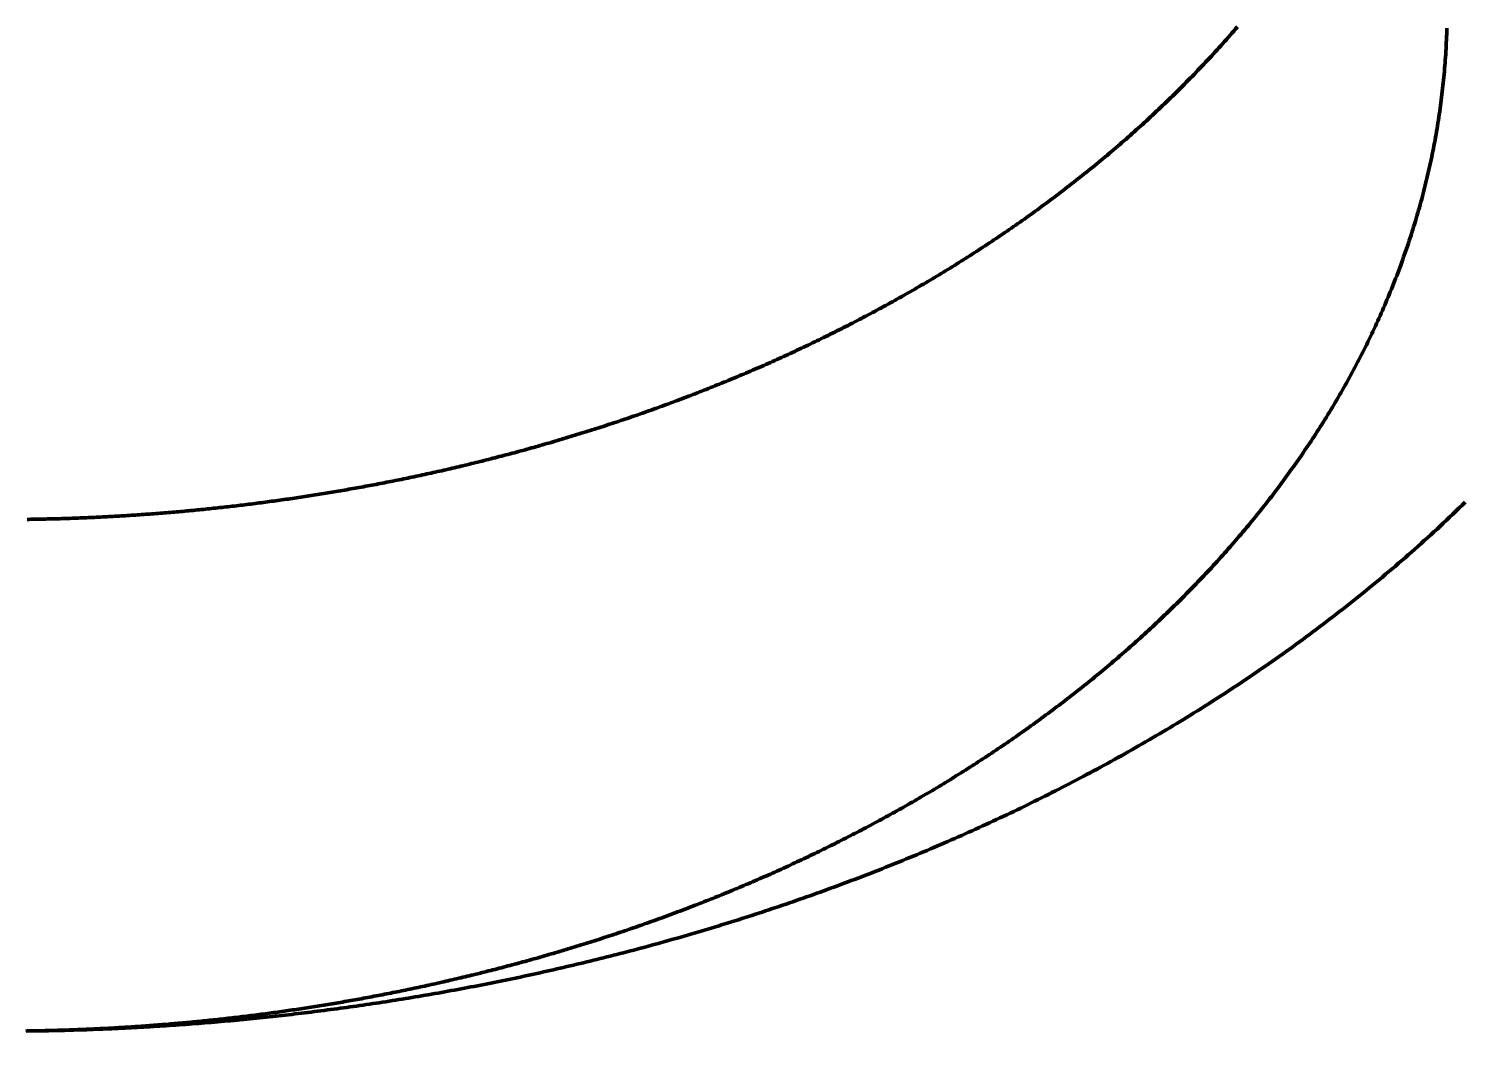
# Model space of a CAD drawing. Header units: millimetres. Extents: x 0 to 1682, y 0 to 1188.
# Drawn here: x 1157.51 to 1165.44, y 772.42 to 778.03 of the extents above; entities that cross this region are included whole.
import ezdxf

# ---------------------------------------------------------------- set-up
doc = ezdxf.new("R2010")
doc.units = ezdxf.units.MM
doc.layers.get('Defpoints').update_dxf_attribs({"lineweight": 50})
doc.layers.add('尺寸', color=7, linetype='Continuous', lineweight=25)
doc.layers.add('粗实线', color=7, linetype='Continuous', lineweight=50)
doc.styles.add('gbeitc', font='gbeitc.shx', dxfattribs={"bigfont": 'gbcbig.shx'})
doc.dimstyles.new('gbeitc', dxfattribs={"dimtxt": 5, "dimasz": 3.125, "dimexe": 1.25, "dimexo": 0.625, "dimtad": 1, "dimdec": 0, "dimdsep": 46, "dimtxsty": 'gbeitc', "dimcen": 2.5, "dimadec": 0, "dimazin": 0, "dimtfac": 1, "dimtdec": 3, "dimtmove": 0, "dimatfit": 3, "dimfxl": 1, "dimarcsym": 0})

# ---------------------------------------------------------------- blocks, each defined once
blk = doc.blocks.new('*D8')
at = {"layer": 'Defpoints', "color": 0, "lineweight": 25, "transparency": 16777216}
for p in [(967.3524, 871.5466), (1399.3524, 871.5466), (1399.3524, 642.2916)]:
    blk.add_point(p, dxfattribs=at)
at = {"layer": '尺寸', "color": 0, "lineweight": -2, "transparency": 16777216}
for p, q in [((967.3524, 870.9216), (967.3524, 641.0416)), ((1399.3524, 870.9216), (1399.3524, 641.0416)), ((970.4774, 642.2916), (1396.2274, 642.2916))]:
    blk.add_line(p, q, dxfattribs=at)
at = {"layer": '尺寸', "color": 0, "lineweight": 25, "transparency": 16777216}
for points in [[(970.4774, 642.8124), (970.4774, 641.7708), (967.3524, 642.2916)], [(1396.2274, 642.8124), (1396.2274, 641.7708), (1399.3524, 642.2916)]]:
    blk.add_solid(points, dxfattribs=at)
at = {"layer": '尺寸', "color": 0, "transparency": 16777216, "insert": (1183.3524, 646.4166), "char_height": 7, "attachment_point": 5, "style": 'gbeitc'}
blk.add_mtext('432', dxfattribs=at)

msp = doc.modelspace()

# ---------------------------------------------------------------- linework, layer by layer
at = {"layer": '粗实线'}
for points in [[(1157.5048, 775.3152), (1157.5161, 775.3153), (1157.5274, 775.3155), (1157.5386, 775.3157), (1157.5499, 775.3159), (1157.5612, 775.3161), (1157.5725, 775.3163), (1157.5838, 775.3165), (1157.5951, 775.3168), (1157.6064, 775.317), (1157.6177, 775.3173), (1157.629, 775.3175), (1157.6402, 775.3178), (1157.6515, 775.3181), (1157.6628, 775.3184), (1157.6741, 775.3187), (1157.6854, 775.3191), (1157.6967, 775.3194), (1157.708, 775.3197), (1157.7193, 775.3201), (1157.7306, 775.3205), (1157.7419, 775.3209), (1157.7532, 775.3213), (1157.7645, 775.3217), (1157.7758, 775.3221), (1157.7871, 775.3225), (1157.7984, 775.323), (1157.8097, 775.3234), (1157.821, 775.3239), (1157.8323, 775.3243), (1157.8436, 775.3248), (1157.8549, 775.3253), (1157.8662, 775.3258), (1157.8775, 775.3264), (1157.8888, 775.3269), (1157.9001, 775.3274), (1157.9114, 775.328), (1157.9227, 775.3285), (1157.9341, 775.3291), (1157.9454, 775.3297), (1157.9567, 775.3303), (1157.968, 775.3309), (1157.9793, 775.3315), (1157.9906, 775.3322), (1158.002, 775.3328), (1158.0133, 775.3335), (1158.0246, 775.3342), (1158.0359, 775.3348), (1158.0473, 775.3355), (1158.0586, 775.3362), (1158.0699, 775.337), (1158.0812, 775.3377), (1158.0926, 775.3384), (1158.1039, 775.3392), (1158.1152, 775.3399), (1158.1266, 775.3407), (1158.1379, 775.3415), (1158.1492, 775.3423), (1158.1606, 775.3431), (1158.1719, 775.3439), (1158.1833, 775.3447), (1158.1946, 775.3456), (1158.206, 775.3464), (1158.2173, 775.3473), (1158.2287, 775.3482), (1158.24, 775.3491), (1158.2514, 775.35), (1158.2627, 775.3509), (1158.2741, 775.3518), (1158.2854, 775.3528), (1158.2968, 775.3537), (1158.3081, 775.3547), (1158.3195, 775.3556), (1158.3309, 775.3566), (1158.3422, 775.3576), (1158.3536, 775.3586), (1158.365, 775.3596), (1158.3764, 775.3607), (1158.3877, 775.3617), (1158.3991, 775.3628), (1158.4105, 775.3638), (1158.4219, 775.3649), (1158.4332, 775.366), (1158.4446, 775.3671), (1158.456, 775.3682), (1158.4674, 775.3694), (1158.4788, 775.3705), (1158.4902, 775.3717), (1158.5016, 775.3728), (1158.513, 775.374), (1158.5244, 775.3752), (1158.5358, 775.3764), (1158.5472, 775.3776), (1158.5586, 775.3788), (1158.57, 775.3801), (1158.5814, 775.3813), (1158.5928, 775.3826), (1158.6043, 775.3838), (1158.6157, 775.3851), (1158.6271, 775.3864), (1158.6385, 775.3877), (1158.6499, 775.3891), (1158.6614, 775.3904), (1158.6728, 775.3917), (1158.6842, 775.3931), (1158.6957, 775.3945), (1158.7071, 775.3958), (1158.7186, 775.3972), (1158.73, 775.3987), (1158.7414, 775.4001), (1158.7529, 775.4015), (1158.7643, 775.403), (1158.7758, 775.4044), (1158.7872, 775.4059), (1158.7987, 775.4074), (1158.8102, 775.4089), (1158.8216, 775.4104), (1158.8331, 775.4119), (1158.8446, 775.4134), (1158.856, 775.415), (1158.8675, 775.4165), (1158.879, 775.4181), (1158.8905, 775.4197), (1158.902, 775.4213), (1158.9134, 775.4229), (1158.9249, 775.4245), (1158.9364, 775.4261), (1158.9479, 775.4278), (1158.9594, 775.4295), (1158.9709, 775.4311), (1158.9824, 775.4328), (1158.9939, 775.4345), (1159.0054, 775.4362), (1159.017, 775.438), (1159.0285, 775.4397), (1159.04, 775.4414), (1159.0515, 775.4432), (1159.063, 775.445), (1159.0746, 775.4468), (1159.0861, 775.4486), (1159.0976, 775.4504), (1159.1092, 775.4522), (1159.1207, 775.4541), (1159.1323, 775.4559), (1159.1438, 775.4578), (1159.1554, 775.4597), (1159.1669, 775.4616), (1159.1785, 775.4635), (1159.19, 775.4654), (1159.2016, 775.4673), (1159.2131, 775.4693), (1159.2247, 775.4713), (1159.2363, 775.4732), (1159.2479, 775.4752), (1159.2594, 775.4772), (1159.271, 775.4792), (1159.2826, 775.4813), (1159.2942, 775.4833), (1159.3058, 775.4854), (1159.3174, 775.4874), (1159.329, 775.4895), (1159.3406, 775.4916), (1159.3522, 775.4937), (1159.3638, 775.4959), (1159.3754, 775.498), (1159.387, 775.5002), (1159.3987, 775.5023), (1159.4103, 775.5045), (1159.4219, 775.5067), (1159.4335, 775.5089), (1159.4452, 775.5111), (1159.4568, 775.5134), (1159.4685, 775.5156), (1159.4801, 775.5179), (1159.4917, 775.5202), (1159.5034, 775.5225), (1159.5151, 775.5248), (1159.5267, 775.5271), (1159.5384, 775.5294), (1159.55, 775.5318), (1159.5617, 775.5341), (1159.5734, 775.5365), (1159.5851, 775.5389), (1159.5967, 775.5413), (1159.6084, 775.5437), (1159.6201, 775.5462), (1159.6318, 775.5486), (1159.6435, 775.5511), (1159.6552, 775.5536), (1159.6669, 775.5561), (1159.6786, 775.5586), (1159.6903, 775.5611), (1159.702, 775.5636), (1159.7138, 775.5662), (1159.7255, 775.5688), (1159.7372, 775.5713), (1159.7489, 775.5739), (1159.7607, 775.5765), (1159.7724, 775.5792), (1159.7841, 775.5818), (1159.7959, 775.5845), (1159.8076, 775.5871), (1159.8194, 775.5898), (1159.8311, 775.5925), (1159.8429, 775.5952), (1159.8547, 775.598), (1159.8664, 775.6007), (1159.8782, 775.6035), (1159.89, 775.6063), (1159.9018, 775.6091), (1159.9136, 775.6119), (1159.9253, 775.6147), (1159.9371, 775.6175), (1159.9489, 775.6204), (1159.9607, 775.6233), (1159.9725, 775.6261), (1159.9843, 775.629), (1159.9961, 775.632), (1160.008, 775.6349), (1160.0198, 775.6378), (1160.0316, 775.6408), (1160.0434, 775.6438), (1160.0553, 775.6468), (1160.0671, 775.6498), (1160.0789, 775.6528), (1160.0908, 775.6559), (1160.1026, 775.6589), (1160.1145, 775.662), (1160.1263, 775.6651), (1160.1382, 775.6682), (1160.15, 775.6713), (1160.1619, 775.6745), (1160.1738, 775.6776), (1160.1856, 775.6808), (1160.1975, 775.684), (1160.2094, 775.6872), (1160.2213, 775.6904), (1160.2332, 775.6936), (1160.2451, 775.6969), (1160.257, 775.7002), (1160.2689, 775.7034), (1160.2808, 775.7068), (1160.2927, 775.7101), (1160.3046, 775.7134), (1160.3165, 775.7168), (1160.3284, 775.7201), (1160.3404, 775.7235), (1160.3523, 775.7269), (1160.3642, 775.7303), (1160.3762, 775.7338), (1160.3881, 775.7372), (1160.4001, 775.7407), (1160.412, 775.7442), (1160.424, 775.7477), (1160.4359, 775.7512), (1160.4479, 775.7548), (1160.4598, 775.7583), (1160.4718, 775.7619), (1160.4838, 775.7655), (1160.4957, 775.7691), (1160.5077, 775.7727), (1160.5197, 775.7764), (1160.5317, 775.78), (1160.5437, 775.7837), (1160.5557, 775.7874), (1160.5677, 775.7911), (1160.5797, 775.7949), (1160.5917, 775.7986), (1160.6037, 775.8024), (1160.6157, 775.8062), (1160.6277, 775.81), (1160.6398, 775.8138), (1160.6518, 775.8176), (1160.6638, 775.8215), (1160.6758, 775.8254), (1160.6879, 775.8293), (1160.6999, 775.8332), (1160.712, 775.8371), (1160.724, 775.8411), (1160.7361, 775.845), (1160.7481, 775.849), (1160.7602, 775.853), (1160.7722, 775.8571), (1160.7843, 775.8611), (1160.7964, 775.8652), (1160.8085, 775.8692), (1160.8205, 775.8733), (1160.8326, 775.8775), (1160.8447, 775.8816), (1160.8568, 775.8858), (1160.8689, 775.8899), (1160.881, 775.8941), (1160.8931, 775.8983), (1160.9052, 775.9026), (1160.9173, 775.9068), (1160.9294, 775.9111), (1160.9415, 775.9154), (1160.9536, 775.9197), (1160.9657, 775.924), (1160.9779, 775.9284), (1160.99, 775.9327), (1161.0021, 775.9371), (1161.0142, 775.9415), (1161.0264, 775.946), (1161.0385, 775.9504), (1161.0507, 775.9549), (1161.0628, 775.9594), (1161.075, 775.9639), (1161.0871, 775.9684), (1161.0993, 775.9729), (1161.1114, 775.9775), (1161.1236, 775.9821), (1161.1357, 775.9867), (1161.1479, 775.9913), (1161.1601, 775.996), (1161.1723, 776.0006), (1161.1844, 776.0053), (1161.1966, 776.01), (1161.2088, 776.0148), (1161.221, 776.0195), (1161.2332, 776.0243), (1161.2454, 776.0291), (1161.2575, 776.0339), (1161.2697, 776.0387), (1161.2819, 776.0436), (1161.2941, 776.0485), (1161.3063, 776.0534), (1161.3186, 776.0583), (1161.3308, 776.0632), (1161.343, 776.0682), (1161.3552, 776.0731), (1161.3674, 776.0782), (1161.3796, 776.0832), (1161.3918, 776.0882), (1161.4041, 776.0933), (1161.4163, 776.0984), (1161.4285, 776.1035), (1161.4408, 776.1086), (1161.453, 776.1138), (1161.4652, 776.1189), (1161.4775, 776.1241), (1161.4897, 776.1294), (1161.5019, 776.1346), (1161.5142, 776.1399), (1161.5264, 776.1451), (1161.5387, 776.1505), (1161.5509, 776.1558), (1161.5632, 776.1611), (1161.5754, 776.1665), (1161.5877, 776.1719), (1161.5999, 776.1773), (1161.6122, 776.1828), (1161.6245, 776.1882), (1161.6367, 776.1937), (1161.649, 776.1992), (1161.6612, 776.2048), (1161.6735, 776.2103), (1161.6858, 776.2159), (1161.698, 776.2215), (1161.7103, 776.2271), (1161.7226, 776.2328), (1161.7349, 776.2384), (1161.7471, 776.2441), (1161.7594, 776.2498), (1161.7717, 776.2556), (1161.784, 776.2614), (1161.7962, 776.2671), (1161.8085, 776.273), (1161.8208, 776.2788), (1161.8331, 776.2846), (1161.8454, 776.2905), (1161.8576, 776.2964), (1161.8699, 776.3024), (1161.8822, 776.3083), (1161.8945, 776.3143), (1161.9068, 776.3203), (1161.919, 776.3263), (1161.9313, 776.3324), (1161.9436, 776.3385), (1161.9559, 776.3446), (1161.9682, 776.3507), (1161.9805, 776.3568), (1161.9927, 776.363), (1162.005, 776.3692), (1162.0173, 776.3754), (1162.0296, 776.3817), (1162.0419, 776.3879), (1162.0542, 776.3942), (1162.0664, 776.4005), (1162.0787, 776.4069), (1162.091, 776.4133), (1162.1033, 776.4197), (1162.1156, 776.4261), (1162.1278, 776.4325), (1162.1401, 776.439), (1162.1524, 776.4455), (1162.1647, 776.452), (1162.177, 776.4586), (1162.1892, 776.4651), (1162.2015, 776.4717), (1162.2138, 776.4784), (1162.226, 776.485), (1162.2383, 776.4917), (1162.2506, 776.4984), (1162.2628, 776.5051), (1162.2751, 776.5119), (1162.2874, 776.5187), (1162.2996, 776.5255), (1162.3119, 776.5323), (1162.3241, 776.5392), (1162.3364, 776.5461), (1162.3486, 776.553), (1162.3609, 776.5599), (1162.3731, 776.5669), (1162.3854, 776.5739), (1162.3976, 776.5809), (1162.4099, 776.5879), (1162.4221, 776.595), (1162.4343, 776.6021), (1162.4466, 776.6092), (1162.4588, 776.6164), (1162.471, 776.6236), (1162.4832, 776.6308), (1162.4954, 776.638), (1162.5077, 776.6453), (1162.5199, 776.6526), (1162.5321, 776.6599), (1162.5443, 776.6672), (1162.5565, 776.6746), (1162.5687, 776.682), (1162.5809, 776.6894), (1162.593, 776.6969), (1162.6052, 776.7044), (1162.6174, 776.7119), (1162.6296, 776.7194), (1162.6417, 776.727), (1162.6539, 776.7346), (1162.6661, 776.7422), (1162.6782, 776.7499), (1162.6904, 776.7575), (1162.7025, 776.7652), (1162.7146, 776.773), (1162.7268, 776.7807), (1162.7389, 776.7885), (1162.751, 776.7964), (1162.7631, 776.8042), (1162.7753, 776.8121), (1162.7874, 776.82), (1162.7995, 776.8279), (1162.8115, 776.8359), (1162.8236, 776.8439), (1162.8357, 776.8519), (1162.8478, 776.86), (1162.8599, 776.8681), (1162.8719, 776.8762), (1162.884, 776.8843), (1162.896, 776.8925), (1162.908, 776.9007), (1162.9201, 776.9089), (1162.9321, 776.9172), (1162.9441, 776.9254), (1162.9561, 776.9338), (1162.9681, 776.9421), (1162.9801, 776.9505), (1162.9921, 776.9589), (1163.0041, 776.9673), (1163.016, 776.9758), (1163.028, 776.9843), (1163.04, 776.9928), (1163.0519, 777.0014), (1163.0638, 777.0099), (1163.0758, 777.0186), (1163.0877, 777.0272), (1163.0996, 777.0359), (1163.1115, 777.0446), (1163.1234, 777.0533), (1163.1352, 777.0621), (1163.1471, 777.0709), (1163.1589, 777.0797), (1163.1708, 777.0886), (1163.1826, 777.0974), (1163.1945, 777.1064), (1163.2063, 777.1153), (1163.2181, 777.1243), (1163.2299, 777.1333), (1163.2416, 777.1423), (1163.2534, 777.1514), (1163.2652, 777.1605), (1163.2769, 777.1697), (1163.2887, 777.1788), (1163.3004, 777.188), (1163.3121, 777.1972), (1163.3238, 777.2065), (1163.3355, 777.2158), (1163.3471, 777.2251), (1163.3588, 777.2345), (1163.3705, 777.2438), (1163.3821, 777.2533), (1163.3937, 777.2627), (1163.4053, 777.2722), (1163.4169, 777.2817), (1163.4285, 777.2912), (1163.4401, 777.3008), (1163.4516, 777.3104), (1163.4632, 777.32), (1163.4747, 777.3297), (1163.4862, 777.3394), (1163.4977, 777.3491), (1163.5092, 777.3589), (1163.5206, 777.3687), (1163.5321, 777.3785), (1163.5435, 777.3884), (1163.5549, 777.3982), (1163.5663, 777.4082), (1163.5777, 777.4181), (1163.5891, 777.4281), (1163.6004, 777.4381), (1163.6118, 777.4482), (1163.6231, 777.4583), (1163.6344, 777.4684), (1163.6457, 777.4785), (1163.657, 777.4887), (1163.6682, 777.4989), (1163.6794, 777.5091), (1163.6907, 777.5194), (1163.7019, 777.5297), (1163.713, 777.54), (1163.7242, 777.5504), (1163.7353, 777.5608), (1163.7465, 777.5713), (1163.7576, 777.5817), (1163.7686, 777.5922), (1163.7797, 777.6028), (1163.7908, 777.6133), (1163.8018, 777.6239), (1163.8128, 777.6345), (1163.8238, 777.6452), (1163.8347, 777.6559), (1163.8457, 777.6666), (1163.8566, 777.6774), (1163.8675, 777.6882), (1163.8784, 777.699), (1163.8892, 777.7099), (1163.9001, 777.7207), (1163.9109, 777.7317), (1163.9217, 777.7426), (1163.9325, 777.7536), (1163.9432, 777.7646), (1163.9539, 777.7757), (1163.9646, 777.7868), (1163.9753, 777.7979), (1163.986, 777.809), (1163.9966, 777.8202), (1164.0072, 777.8314), (1164.0178, 777.8427), (1164.0284, 777.8539), (1164.0389, 777.8652), (1164.0494, 777.8766), (1164.0599, 777.888), (1164.0703, 777.8994), (1164.0808, 777.9108), (1164.0912, 777.9223), (1164.1016, 777.9338), (1164.1119, 777.9453), (1164.1223, 777.9569), (1164.1326, 777.9685), (1164.1428, 777.9801), (1164.1531, 777.9918), (1164.1633, 778.0035), (1164.1735, 778.0152), (1164.1837, 778.027), (1164.1938, 778.0388)], [(1157.5048, 772.4868), (1157.5161, 772.4869), (1157.5274, 772.4871), (1157.5386, 772.4873), (1157.5499, 772.4875), (1157.5612, 772.4877), (1157.5725, 772.4879), (1157.5838, 772.4881), (1157.5951, 772.4883), (1157.6064, 772.4886), (1157.6177, 772.4888), (1157.629, 772.4891), (1157.6402, 772.4894), (1157.6515, 772.4897), (1157.6628, 772.49), (1157.6741, 772.4903), (1157.6854, 772.4906), (1157.6967, 772.491), (1157.708, 772.4913), (1157.7193, 772.4917), (1157.7306, 772.4921), (1157.7419, 772.4924), (1157.7532, 772.4928), (1157.7645, 772.4932), (1157.7758, 772.4937), (1157.7871, 772.4941), (1157.7984, 772.4945), (1157.8097, 772.495), (1157.821, 772.4954), (1157.8323, 772.4959), (1157.8436, 772.4964), (1157.8549, 772.4969), (1157.8662, 772.4974), (1157.8775, 772.4979), (1157.8888, 772.4985), (1157.9001, 772.499), (1157.9114, 772.4996), (1157.9227, 772.5001), (1157.9341, 772.5007), (1157.9454, 772.5013), (1157.9567, 772.5019), (1157.968, 772.5025), (1157.9793, 772.5031), (1157.9906, 772.5038), (1158.002, 772.5044), (1158.0133, 772.5051), (1158.0246, 772.5057), (1158.0359, 772.5064), (1158.0473, 772.5071), (1158.0586, 772.5078), (1158.0699, 772.5085), (1158.0812, 772.5093), (1158.0926, 772.51), (1158.1039, 772.5107), (1158.1152, 772.5115), (1158.1266, 772.5123), (1158.1379, 772.5131), (1158.1492, 772.5139), (1158.1606, 772.5147), (1158.1719, 772.5155), (1158.1833, 772.5163), (1158.1946, 772.5172), (1158.206, 772.518), (1158.2173, 772.5189), (1158.2287, 772.5198), (1158.24, 772.5207), (1158.2514, 772.5216), (1158.2627, 772.5225), (1158.2741, 772.5234), (1158.2854, 772.5243), (1158.2968, 772.5253), (1158.3081, 772.5262), (1158.3195, 772.5272), (1158.3309, 772.5282), (1158.3422, 772.5292), (1158.3536, 772.5302), (1158.365, 772.5312), (1158.3764, 772.5323), (1158.3877, 772.5333), (1158.3991, 772.5344), (1158.4105, 772.5354), (1158.4219, 772.5365), (1158.4332, 772.5376), (1158.4446, 772.5387), (1158.456, 772.5398), (1158.4674, 772.5409), (1158.4788, 772.5421), (1158.4902, 772.5432), (1158.5016, 772.5444), (1158.513, 772.5456), (1158.5244, 772.5468), (1158.5358, 772.548), (1158.5472, 772.5492), (1158.5586, 772.5504), (1158.57, 772.5516), (1158.5814, 772.5529), (1158.5928, 772.5541), (1158.6043, 772.5554), (1158.6157, 772.5567), (1158.6271, 772.558), (1158.6385, 772.5593), (1158.6499, 772.5606), (1158.6614, 772.562), (1158.6728, 772.5633), (1158.6842, 772.5647), (1158.6957, 772.566), (1158.7071, 772.5674), (1158.7186, 772.5688), (1158.73, 772.5702), (1158.7414, 772.5716), (1158.7529, 772.5731), (1158.7643, 772.5745), (1158.7758, 772.576), (1158.7872, 772.5775), (1158.7987, 772.5789), (1158.8102, 772.5804), (1158.8216, 772.5819), (1158.8331, 772.5835), (1158.8446, 772.585), (1158.856, 772.5865), (1158.8675, 772.5881), (1158.879, 772.5897), (1158.8905, 772.5913), (1158.902, 772.5929), (1158.9134, 772.5945), (1158.9249, 772.5961), (1158.9364, 772.5977), (1158.9479, 772.5994), (1158.9594, 772.601), (1158.9709, 772.6027), (1158.9824, 772.6044), (1158.9939, 772.6061), (1159.0054, 772.6078), (1159.017, 772.6095), (1159.0285, 772.6113), (1159.04, 772.613), (1159.0515, 772.6148), (1159.063, 772.6166), (1159.0746, 772.6184), (1159.0861, 772.6202), (1159.0976, 772.622), (1159.1092, 772.6238), (1159.1207, 772.6256), (1159.1323, 772.6275), (1159.1438, 772.6294), (1159.1554, 772.6313), (1159.1669, 772.6331), (1159.1785, 772.6351), (1159.19, 772.637), (1159.2016, 772.6389), (1159.2131, 772.6409), (1159.2247, 772.6428), (1159.2363, 772.6448), (1159.2479, 772.6468), (1159.2594, 772.6488), (1159.271, 772.6508), (1159.2826, 772.6528), (1159.2942, 772.6549), (1159.3058, 772.6569), (1159.3174, 772.659), (1159.329, 772.6611), (1159.3406, 772.6632), (1159.3522, 772.6653), (1159.3638, 772.6674), (1159.3754, 772.6696), (1159.387, 772.6717), (1159.3987, 772.6739), (1159.4103, 772.6761), (1159.4219, 772.6783), (1159.4335, 772.6805), (1159.4452, 772.6827), (1159.4568, 772.6849), (1159.4685, 772.6872), (1159.4801, 772.6895), (1159.4917, 772.6917), (1159.5034, 772.694), (1159.5151, 772.6963), (1159.5267, 772.6987), (1159.5384, 772.701), (1159.55, 772.7033), (1159.5617, 772.7057), (1159.5734, 772.7081), (1159.5851, 772.7105), (1159.5967, 772.7129), (1159.6084, 772.7153), (1159.6201, 772.7177), (1159.6318, 772.7202), (1159.6435, 772.7227), (1159.6552, 772.7251), (1159.6669, 772.7276), (1159.6786, 772.7301), (1159.6903, 772.7327), (1159.702, 772.7352), (1159.7138, 772.7378), (1159.7255, 772.7403), (1159.7372, 772.7429), (1159.7489, 772.7455), (1159.7607, 772.7481), (1159.7724, 772.7507), (1159.7841, 772.7534), (1159.7959, 772.756), (1159.8076, 772.7587), (1159.8194, 772.7614), (1159.8311, 772.7641), (1159.8429, 772.7668), (1159.8547, 772.7696), (1159.8664, 772.7723), (1159.8782, 772.7751), (1159.89, 772.7778), (1159.9018, 772.7806), (1159.9136, 772.7834), (1159.9253, 772.7863), (1159.9371, 772.7891), (1159.9489, 772.792), (1159.9607, 772.7948), (1159.9725, 772.7977), (1159.9843, 772.8006), (1159.9961, 772.8035), (1160.008, 772.8065), (1160.0198, 772.8094), (1160.0316, 772.8124), (1160.0434, 772.8154), (1160.0553, 772.8184), (1160.0671, 772.8214), (1160.0789, 772.8244), (1160.0908, 772.8274), (1160.1026, 772.8305), (1160.1145, 772.8336), (1160.1263, 772.8367), (1160.1382, 772.8398), (1160.15, 772.8429), (1160.1619, 772.846), (1160.1738, 772.8492), (1160.1856, 772.8524), (1160.1975, 772.8555), (1160.2094, 772.8588), (1160.2213, 772.862), (1160.2332, 772.8652), (1160.2451, 772.8685), (1160.257, 772.8717), (1160.2689, 772.875), (1160.2808, 772.8783), (1160.2927, 772.8816), (1160.3046, 772.885), (1160.3165, 772.8883), (1160.3284, 772.8917), (1160.3404, 772.8951), (1160.3523, 772.8985), (1160.3642, 772.9019), (1160.3762, 772.9054), (1160.3881, 772.9088), (1160.4001, 772.9123), (1160.412, 772.9158), (1160.424, 772.9193), (1160.4359, 772.9228), (1160.4479, 772.9263), (1160.4598, 772.9299), (1160.4718, 772.9335), (1160.4838, 772.9371), (1160.4957, 772.9407), (1160.5077, 772.9443), (1160.5197, 772.9479), (1160.5317, 772.9516), (1160.5437, 772.9553), (1160.5557, 772.959), (1160.5677, 772.9627), (1160.5797, 772.9664), (1160.5917, 772.9702), (1160.6037, 772.974), (1160.6157, 772.9777), (1160.6277, 772.9816), (1160.6398, 772.9854), (1160.6518, 772.9892), (1160.6638, 772.9931), (1160.6758, 772.997), (1160.6879, 773.0008), (1160.6999, 773.0048), (1160.712, 773.0087), (1160.724, 773.0126), (1160.7361, 773.0166), (1160.7481, 773.0206), (1160.7602, 773.0246), (1160.7722, 773.0286), (1160.7843, 773.0327), (1160.7964, 773.0367), (1160.8085, 773.0408), (1160.8205, 773.0449), (1160.8326, 773.049), (1160.8447, 773.0532), (1160.8568, 773.0573), (1160.8689, 773.0615), (1160.881, 773.0657), (1160.8931, 773.0699), (1160.9052, 773.0741), (1160.9173, 773.0784), (1160.9294, 773.0827), (1160.9415, 773.087), (1160.9536, 773.0913), (1160.9657, 773.0956), (1160.9779, 773.0999), (1160.99, 773.1043), (1161.0021, 773.1087), (1161.0142, 773.1131), (1161.0264, 773.1175), (1161.0385, 773.122), (1161.0507, 773.1264), (1161.0628, 773.1309), (1161.075, 773.1354), (1161.0871, 773.14), (1161.0993, 773.1445), (1161.1114, 773.1491), (1161.1236, 773.1537), (1161.1357, 773.1583), (1161.1479, 773.1629), (1161.1601, 773.1675), (1161.1723, 773.1722), (1161.1844, 773.1769), (1161.1966, 773.1816), (1161.2088, 773.1863), (1161.221, 773.1911), (1161.2332, 773.1959), (1161.2454, 773.2007), (1161.2575, 773.2055), (1161.2697, 773.2103), (1161.2819, 773.2152), (1161.2941, 773.22), (1161.3063, 773.2249), (1161.3186, 773.2298), (1161.3308, 773.2348), (1161.343, 773.2397), (1161.3552, 773.2447), (1161.3674, 773.2497), (1161.3796, 773.2547), (1161.3918, 773.2598), (1161.4041, 773.2649), (1161.4163, 773.2699), (1161.4285, 773.2751), (1161.4408, 773.2802), (1161.453, 773.2853), (1161.4652, 773.2905), (1161.4775, 773.2957), (1161.4897, 773.3009), (1161.5019, 773.3062), (1161.5142, 773.3114), (1161.5264, 773.3167), (1161.5387, 773.322), (1161.5509, 773.3274), (1161.5632, 773.3327), (1161.5754, 773.3381), (1161.5877, 773.3435), (1161.5999, 773.3489), (1161.6122, 773.3543), (1161.6245, 773.3598), (1161.6367, 773.3653), (1161.649, 773.3708), (1161.6612, 773.3763), (1161.6735, 773.3819), (1161.6858, 773.3875), (1161.698, 773.3931), (1161.7103, 773.3987), (1161.7226, 773.4043), (1161.7349, 773.41), (1161.7471, 773.4157), (1161.7594, 773.4214), (1161.7717, 773.4272), (1161.784, 773.4329), (1161.7962, 773.4387), (1161.8085, 773.4445), (1161.8208, 773.4504), (1161.8331, 773.4562), (1161.8454, 773.4621), (1161.8576, 773.468), (1161.8699, 773.4739), (1161.8822, 773.4799), (1161.8945, 773.4859), (1161.9068, 773.4919), (1161.919, 773.4979), (1161.9313, 773.5039), (1161.9436, 773.51), (1161.9559, 773.5161), (1161.9682, 773.5222), (1161.9805, 773.5284), (1161.9927, 773.5346), (1162.005, 773.5408), (1162.0173, 773.547), (1162.0296, 773.5532), (1162.0419, 773.5595), (1162.0542, 773.5658), (1162.0664, 773.5721), (1162.0787, 773.5785), (1162.091, 773.5848), (1162.1033, 773.5912), (1162.1156, 773.5977), (1162.1278, 773.6041), (1162.1401, 773.6106), (1162.1524, 773.6171), (1162.1647, 773.6236), (1162.177, 773.6301), (1162.1892, 773.6367), (1162.2015, 773.6433), (1162.2138, 773.6499), (1162.226, 773.6566), (1162.2383, 773.6633), (1162.2506, 773.67), (1162.2628, 773.6767), (1162.2751, 773.6835), (1162.2874, 773.6902), (1162.2996, 773.6971), (1162.3119, 773.7039), (1162.3241, 773.7107), (1162.3364, 773.7176), (1162.3486, 773.7245), (1162.3609, 773.7315), (1162.3731, 773.7385), (1162.3854, 773.7454), (1162.3976, 773.7525), (1162.4099, 773.7595), (1162.4221, 773.7666), (1162.4343, 773.7737), (1162.4466, 773.7808), (1162.4588, 773.788), (1162.471, 773.7951), (1162.4832, 773.8024), (1162.4954, 773.8096), (1162.5077, 773.8169), (1162.5199, 773.8241), (1162.5321, 773.8315), (1162.5443, 773.8388), (1162.5565, 773.8462), (1162.5687, 773.8536), (1162.5809, 773.861), (1162.593, 773.8685), (1162.6052, 773.8759), (1162.6174, 773.8835), (1162.6296, 773.891), (1162.6417, 773.8986), (1162.6539, 773.9062), (1162.6661, 773.9138), (1162.6782, 773.9214), (1162.6904, 773.9291), (1162.7025, 773.9368), (1162.7146, 773.9446), (1162.7268, 773.9523), (1162.7389, 773.9601), (1162.751, 773.9679), (1162.7631, 773.9758), (1162.7753, 773.9837), (1162.7874, 773.9916), (1162.7995, 773.9995), (1162.8115, 774.0075), (1162.8236, 774.0155), (1162.8357, 774.0235), (1162.8478, 774.0315), (1162.8599, 774.0396), (1162.8719, 774.0477), (1162.884, 774.0559), (1162.896, 774.064), (1162.908, 774.0722), (1162.9201, 774.0805), (1162.9321, 774.0887), (1162.9441, 774.097), (1162.9561, 774.1053), (1162.9681, 774.1137), (1162.9801, 774.1221), (1162.9921, 774.1305), (1163.0041, 774.1389), (1163.016, 774.1474), (1163.028, 774.1559), (1163.04, 774.1644), (1163.0519, 774.1729), (1163.0638, 774.1815), (1163.0758, 774.1901), (1163.0877, 774.1988), (1163.0996, 774.2074), (1163.1115, 774.2162), (1163.1234, 774.2249), (1163.1352, 774.2337), (1163.1471, 774.2424), (1163.1589, 774.2513), (1163.1708, 774.2601), (1163.1826, 774.269), (1163.1945, 774.2779), (1163.2063, 774.2869), (1163.2181, 774.2959), (1163.2299, 774.3049), (1163.2416, 774.3139), (1163.2534, 774.323), (1163.2652, 774.3321), (1163.2769, 774.3412), (1163.2887, 774.3504), (1163.3004, 774.3596), (1163.3121, 774.3688), (1163.3238, 774.3781), (1163.3355, 774.3874), (1163.3471, 774.3967), (1163.3588, 774.406), (1163.3705, 774.4154), (1163.3821, 774.4248), (1163.3937, 774.4343), (1163.4053, 774.4438), (1163.4169, 774.4533), (1163.4285, 774.4628), (1163.4401, 774.4724), (1163.4516, 774.482), (1163.4632, 774.4916), (1163.4747, 774.5013), (1163.4862, 774.511), (1163.4977, 774.5207), (1163.5092, 774.5305), (1163.5206, 774.5403), (1163.5321, 774.5501), (1163.5435, 774.5599), (1163.5549, 774.5698), (1163.5663, 774.5797), (1163.5777, 774.5897), (1163.5891, 774.5997), (1163.6004, 774.6097), (1163.6118, 774.6197), (1163.6231, 774.6298), (1163.6344, 774.6399), (1163.6457, 774.6501), (1163.657, 774.6603), (1163.6682, 774.6705), (1163.6794, 774.6807), (1163.6907, 774.691), (1163.7019, 774.7013), (1163.713, 774.7116), (1163.7242, 774.722), (1163.7353, 774.7324), (1163.7465, 774.7428), (1163.7576, 774.7533), (1163.7686, 774.7638), (1163.7797, 774.7743), (1163.7908, 774.7849), (1163.8018, 774.7955), (1163.8128, 774.8061), (1163.8238, 774.8168), (1163.8347, 774.8275), (1163.8457, 774.8382), (1163.8566, 774.849), (1163.8675, 774.8597), (1163.8784, 774.8706), (1163.8892, 774.8814), (1163.9001, 774.8923), (1163.9109, 774.9032), (1163.9217, 774.9142), (1163.9325, 774.9252), (1163.9432, 774.9362), (1163.9539, 774.9472), (1163.9646, 774.9583), (1163.9753, 774.9694), (1163.986, 774.9806), (1163.9966, 774.9918), (1164.0072, 775.003), (1164.0178, 775.0142), (1164.0284, 775.0255), (1164.0389, 775.0368), (1164.0494, 775.0482), (1164.0599, 775.0595), (1164.0703, 775.0709), (1164.0808, 775.0824), (1164.0912, 775.0939), (1164.1016, 775.1054), (1164.1119, 775.1169), (1164.1223, 775.1285), (1164.1326, 775.1401), (1164.1428, 775.1517), (1164.1531, 775.1634), (1164.1633, 775.1751), (1164.1735, 775.1868), (1164.1837, 775.1986), (1164.1938, 775.2104), (1164.2039, 775.2222), (1164.214, 775.2341), (1164.2241, 775.246), (1164.2341, 775.2579), (1164.2441, 775.2698), (1164.2541, 775.2818), (1164.264, 775.2939), (1164.2739, 775.3059), (1164.2838, 775.318), (1164.2936, 775.3301), (1164.3034, 775.3423), (1164.3132, 775.3544), (1164.323, 775.3667), (1164.3327, 775.3789), (1164.3424, 775.3912), (1164.3521, 775.4035), (1164.3617, 775.4158), (1164.3713, 775.4282), (1164.3809, 775.4406), (1164.3904, 775.453), (1164.3999, 775.4655), (1164.4094, 775.478), (1164.4188, 775.4905), (1164.4282, 775.5031), (1164.4376, 775.5157), (1164.4469, 775.5283), (1164.4562, 775.541), (1164.4655, 775.5537), (1164.4747, 775.5664), (1164.4839, 775.5791), (1164.493, 775.5919), (1164.5022, 775.6047), (1164.5113, 775.6176), (1164.5203, 775.6304), (1164.5293, 775.6433), (1164.5383, 775.6563), (1164.5472, 775.6692), (1164.5561, 775.6822), (1164.565, 775.6952), (1164.5738, 775.7083), (1164.5826, 775.7214), (1164.5914, 775.7345), (1164.6001, 775.7477), (1164.6088, 775.7608), (1164.6174, 775.774), (1164.626, 775.7873), (1164.6346, 775.8005), (1164.6431, 775.8138), (1164.6516, 775.8272), (1164.66, 775.8405), (1164.6684, 775.8539), (1164.6768, 775.8673), (1164.6851, 775.8808), (1164.6934, 775.8942), (1164.7017, 775.9077), (1164.7099, 775.9213), (1164.718, 775.9348), (1164.7261, 775.9484), (1164.7342, 775.962), (1164.7422, 775.9757), (1164.7502, 775.9893), (1164.7582, 776.003), (1164.7661, 776.0168), (1164.7739, 776.0305), (1164.7817, 776.0443), (1164.7895, 776.0581), (1164.7972, 776.072), (1164.8049, 776.0858), (1164.8126, 776.0997), (1164.8202, 776.1136), (1164.8277, 776.1276), (1164.8352, 776.1416), (1164.8427, 776.1556), (1164.8501, 776.1696), (1164.8575, 776.1837), (1164.8648, 776.1978), (1164.8721, 776.2119), (1164.8793, 776.226), (1164.8865, 776.2402), (1164.8936, 776.2544), (1164.9007, 776.2686), (1164.9078, 776.2828), (1164.9147, 776.2971), (1164.9217, 776.3114), (1164.9286, 776.3257), (1164.9354, 776.3401), (1164.9422, 776.3544), (1164.949, 776.3688), (1164.9557, 776.3832), (1164.9624, 776.3977), (1164.969, 776.4122), (1164.9755, 776.4266), (1164.982, 776.4412), (1164.9885, 776.4557), (1164.9949, 776.4703), (1165.0012, 776.4849), (1165.0075, 776.4995), (1165.0138, 776.5141), (1165.02, 776.5288), (1165.0261, 776.5435), (1165.0322, 776.5582), (1165.0383, 776.5729), (1165.0443, 776.5876), (1165.0502, 776.6024), (1165.0561, 776.6172), (1165.062, 776.632), (1165.0677, 776.6469), (1165.0735, 776.6617), (1165.0792, 776.6766), (1165.0848, 776.6915), (1165.0903, 776.7065), (1165.0959, 776.7214), (1165.1013, 776.7364), (1165.1067, 776.7514), (1165.1121, 776.7664), (1165.1174, 776.7814), (1165.1226, 776.7964), (1165.1278, 776.8115), (1165.133, 776.8266), (1165.138, 776.8417), (1165.1431, 776.8568), (1165.148, 776.872), (1165.153, 776.8872), (1165.1578, 776.9023), (1165.1626, 776.9175), (1165.1674, 776.9328), (1165.172, 776.948), (1165.1767, 776.9633), (1165.1812, 776.9785), (1165.1858, 776.9938), (1165.1902, 777.0092), (1165.1946, 777.0245), (1165.199, 777.0398), (1165.2033, 777.0552), (1165.2075, 777.0706), (1165.2117, 777.086), (1165.2158, 777.1014), (1165.2198, 777.1168), (1165.2238, 777.1322), (1165.2278, 777.1477), (1165.2316, 777.1632), (1165.2355, 777.1787), (1165.2392, 777.1942), (1165.2429, 777.2097), (1165.2466, 777.2252), (1165.2501, 777.2408), (1165.2537, 777.2563), (1165.2571, 777.2719), (1165.2605, 777.2875), (1165.2639, 777.3031), (1165.2671, 777.3187), (1165.2704, 777.3343), (1165.2735, 777.35), (1165.2766, 777.3656), (1165.2797, 777.3813), (1165.2826, 777.3969), (1165.2856, 777.4126), (1165.2884, 777.4283), (1165.2912, 777.444), (1165.294, 777.4598), (1165.2966, 777.4755), (1165.2992, 777.4912), (1165.3018, 777.507), (1165.3043, 777.5227), (1165.3067, 777.5385), (1165.3091, 777.5543), (1165.3114, 777.5701), (1165.3136, 777.5859), (1165.3158, 777.6017), (1165.3179, 777.6175), (1165.32, 777.6333), (1165.322, 777.6492), (1165.3239, 777.665), (1165.3258, 777.6809), (1165.3276, 777.6967), (1165.3293, 777.7126), (1165.331, 777.7284), (1165.3326, 777.7443), (1165.3342, 777.7602), (1165.3356, 777.7761), (1165.3371, 777.792), (1165.3384, 777.8079), (1165.3397, 777.8238), (1165.341, 777.8397), (1165.3421, 777.8556), (1165.3433, 777.8715), (1165.3443, 777.8874), (1165.3453, 777.9034), (1165.3462, 777.9193), (1165.3471, 777.9352), (1165.3479, 777.9512), (1165.3486, 777.9671), (1165.3493, 777.9831), (1165.3499, 777.999), (1165.3504, 778.0149), (1165.3509, 778.0309)], [(1157.4972, 772.4865), (1157.5149, 772.4867), (1157.5325, 772.4869), (1157.5501, 772.4871), (1157.5678, 772.4874), (1157.5854, 772.4876), (1157.603, 772.4879), (1157.6207, 772.4883), (1157.6383, 772.4886), (1157.6559, 772.489), (1157.6736, 772.4894), (1157.6912, 772.4898), (1157.7089, 772.4902), (1157.7265, 772.4907), (1157.7441, 772.4912), (1157.7618, 772.4917), (1157.7794, 772.4922), (1157.7971, 772.4927), (1157.8147, 772.4933), (1157.8324, 772.4939), (1157.85, 772.4945), (1157.8677, 772.4951), (1157.8853, 772.4958), (1157.903, 772.4965), (1157.9207, 772.4972), (1157.9383, 772.4979), (1157.956, 772.4986), (1157.9736, 772.4994), (1157.9913, 772.5002), (1158.009, 772.501), (1158.0266, 772.5018), (1158.0443, 772.5027), (1158.062, 772.5036), (1158.0797, 772.5045), (1158.0973, 772.5054), (1158.115, 772.5063), (1158.1327, 772.5073), (1158.1504, 772.5083), (1158.1681, 772.5093), (1158.1858, 772.5103), (1158.2035, 772.5114), (1158.2211, 772.5125), (1158.2388, 772.5136), (1158.2565, 772.5147), (1158.2742, 772.5158), (1158.292, 772.517), (1158.3097, 772.5182), (1158.3274, 772.5194), (1158.3451, 772.5207), (1158.3628, 772.5219), (1158.3805, 772.5232), (1158.3983, 772.5245), (1158.416, 772.5258), (1158.4337, 772.5272), (1158.4514, 772.5286), (1158.4692, 772.53), (1158.4869, 772.5314), (1158.5047, 772.5328), (1158.5224, 772.5343), (1158.5402, 772.5358), (1158.5579, 772.5373), (1158.5757, 772.5388), (1158.5934, 772.5404), (1158.6112, 772.542), (1158.629, 772.5436), (1158.6467, 772.5452), (1158.6645, 772.5469), (1158.6823, 772.5485), (1158.7001, 772.5502), (1158.7179, 772.552), (1158.7357, 772.5537), (1158.7535, 772.5555), (1158.7713, 772.5573), (1158.7891, 772.5591), (1158.8069, 772.5609), (1158.8247, 772.5628), (1158.8425, 772.5647), (1158.8603, 772.5666), (1158.8782, 772.5685), (1158.896, 772.5705), (1158.9138, 772.5725), (1158.9317, 772.5745), (1158.9495, 772.5765), (1158.9674, 772.5785), (1158.9852, 772.5806), (1159.0031, 772.5827), (1159.021, 772.5848), (1159.0388, 772.587), (1159.0567, 772.5892), (1159.0746, 772.5914), (1159.0925, 772.5936), (1159.1104, 772.5958), (1159.1282, 772.5981), (1159.1461, 772.6004), (1159.1641, 772.6027), (1159.182, 772.6051), (1159.1999, 772.6074), (1159.2178, 772.6098), (1159.2357, 772.6123), (1159.2537, 772.6147), (1159.2716, 772.6172), (1159.2895, 772.6197), (1159.3075, 772.6222), (1159.3254, 772.6247), (1159.3434, 772.6273), (1159.3614, 772.6299), (1159.3793, 772.6325), (1159.3973, 772.6351), (1159.4153, 772.6378), (1159.4333, 772.6405), (1159.4513, 772.6432), (1159.4693, 772.646), (1159.4873, 772.6487), (1159.5053, 772.6515), (1159.5233, 772.6544), (1159.5413, 772.6572), (1159.5594, 772.6601), (1159.5774, 772.663), (1159.5954, 772.6659), (1159.6135, 772.6688), (1159.6316, 772.6718), (1159.6496, 772.6748), (1159.6677, 772.6779), (1159.6858, 772.6809), (1159.7038, 772.684), (1159.7219, 772.6871), (1159.74, 772.6902), (1159.7581, 772.6934), (1159.7762, 772.6966), (1159.7943, 772.6998), (1159.8125, 772.703), (1159.8306, 772.7063), (1159.8487, 772.7096), (1159.8669, 772.7129), (1159.885, 772.7162), (1159.9032, 772.7196), (1159.9213, 772.723), (1159.9395, 772.7264), (1159.9577, 772.7299), (1159.9758, 772.7334), (1159.994, 772.7369), (1160.0122, 772.7404), (1160.0304, 772.744), (1160.0486, 772.7476), (1160.0668, 772.7512), (1160.0851, 772.7549), (1160.1033, 772.7585), (1160.1215, 772.7622), (1160.1398, 772.766), (1160.158, 772.7697), (1160.1763, 772.7735), (1160.1945, 772.7773), (1160.2128, 772.7812), (1160.2311, 772.785), (1160.2494, 772.7889), (1160.2677, 772.7929), (1160.286, 772.7968), (1160.3043, 772.8008), (1160.3226, 772.8048), (1160.3409, 772.8089), (1160.3593, 772.8129), (1160.3776, 772.817), (1160.3959, 772.8212), (1160.4143, 772.8253), (1160.4327, 772.8295), (1160.451, 772.8337), (1160.4694, 772.838), (1160.4878, 772.8423), (1160.5062, 772.8466), (1160.5246, 772.8509), (1160.543, 772.8553), (1160.5614, 772.8597), (1160.5798, 772.8641), (1160.5982, 772.8686), (1160.6167, 772.8731), (1160.6351, 772.8776), (1160.6536, 772.8821), (1160.672, 772.8867), (1160.6905, 772.8913), (1160.709, 772.896), (1160.7275, 772.9006), (1160.746, 772.9053), (1160.7645, 772.9101), (1160.783, 772.9148), (1160.8015, 772.9196), (1160.82, 772.9244), (1160.8385, 772.9293), (1160.8571, 772.9342), (1160.8756, 772.9391), (1160.8942, 772.9441), (1160.9127, 772.9491), (1160.9313, 772.9541), (1160.9499, 772.9591), (1160.9684, 772.9642), (1160.987, 772.9693), (1161.0056, 772.9745), (1161.0242, 772.9796), (1161.0428, 772.9849), (1161.0615, 772.9901), (1161.0801, 772.9954), (1161.0987, 773.0007), (1161.1174, 773.006), (1161.136, 773.0114), (1161.1547, 773.0168), (1161.1734, 773.0222), (1161.192, 773.0277), (1161.2107, 773.0332), (1161.2294, 773.0388), (1161.2481, 773.0444), (1161.2668, 773.05), (1161.2855, 773.0556), (1161.3042, 773.0613), (1161.323, 773.067), (1161.3417, 773.0727), (1161.3605, 773.0785), (1161.3792, 773.0843), (1161.398, 773.0902), (1161.4167, 773.0961), (1161.4355, 773.102), (1161.4543, 773.108), (1161.4731, 773.114), (1161.4919, 773.12), (1161.5107, 773.126), (1161.5295, 773.1321), (1161.5483, 773.1383), (1161.5671, 773.1444), (1161.586, 773.1506), (1161.6048, 773.1569), (1161.6236, 773.1632), (1161.6425, 773.1695), (1161.6614, 773.1758), (1161.6802, 773.1822), (1161.6991, 773.1886), (1161.718, 773.1951), (1161.7369, 773.2016), (1161.7558, 773.2081), (1161.7747, 773.2147), (1161.7936, 773.2213), (1161.8125, 773.228), (1161.8314, 773.2347), (1161.8503, 773.2414), (1161.8693, 773.2481), (1161.8882, 773.2549), (1161.9072, 773.2618), (1161.9261, 773.2686), (1161.9451, 773.2756), (1161.964, 773.2825), (1161.983, 773.2895), (1162.002, 773.2965), (1162.021, 773.3036), (1162.04, 773.3107), (1162.059, 773.3179), (1162.078, 773.325), (1162.097, 773.3323), (1162.116, 773.3395), (1162.135, 773.3468), (1162.1541, 773.3542), (1162.1731, 773.3616), (1162.1921, 773.369), (1162.2112, 773.3765), (1162.2302, 773.384), (1162.2493, 773.3915), (1162.2683, 773.3991), (1162.2874, 773.4067), (1162.3065, 773.4144), (1162.3256, 773.4221), (1162.3446, 773.4299), (1162.3637, 773.4377), (1162.3828, 773.4455), (1162.4019, 773.4534), (1162.421, 773.4613), (1162.4401, 773.4693), (1162.4592, 773.4773), (1162.4783, 773.4853), (1162.4975, 773.4934), (1162.5166, 773.5016), (1162.5357, 773.5097), (1162.5548, 773.518), (1162.574, 773.5262), (1162.5931, 773.5345), (1162.6122, 773.5429), (1162.6314, 773.5513), (1162.6505, 773.5597), (1162.6697, 773.5682), (1162.6888, 773.5767), (1162.708, 773.5853), (1162.7272, 773.5939), (1162.7463, 773.6025), (1162.7655, 773.6113), (1162.7847, 773.62), (1162.8038, 773.6288), (1162.823, 773.6376), (1162.8422, 773.6465), (1162.8614, 773.6554), (1162.8805, 773.6644), (1162.8997, 773.6734), (1162.9189, 773.6825), (1162.9381, 773.6916), (1162.9573, 773.7008), (1162.9765, 773.71), (1162.9957, 773.7192), (1163.0148, 773.7285), (1163.034, 773.7379), (1163.0532, 773.7473), (1163.0724, 773.7567), (1163.0916, 773.7662), (1163.1108, 773.7757), (1163.13, 773.7853), (1163.1492, 773.795), (1163.1684, 773.8046), (1163.1876, 773.8144), (1163.2068, 773.8241), (1163.226, 773.834), (1163.2452, 773.8438), (1163.2643, 773.8538), (1163.2835, 773.8637), (1163.3027, 773.8737), (1163.3219, 773.8838), (1163.3411, 773.8939), (1163.3603, 773.9041), (1163.3795, 773.9143), (1163.3986, 773.9246), (1163.4178, 773.9349), (1163.437, 773.9453), (1163.4562, 773.9557), (1163.4753, 773.9662), (1163.4945, 773.9767), (1163.5136, 773.9873), (1163.5328, 773.9979), (1163.552, 774.0085), (1163.5711, 774.0193), (1163.5902, 774.03), (1163.6094, 774.0409), (1163.6285, 774.0518), (1163.6476, 774.0627), (1163.6668, 774.0737), (1163.6859, 774.0847), (1163.705, 774.0958), (1163.7241, 774.1069), (1163.7432, 774.1181), (1163.7623, 774.1294), (1163.7814, 774.1407), (1163.8005, 774.152), (1163.8196, 774.1634), (1163.8386, 774.1749), (1163.8577, 774.1864), (1163.8767, 774.198), (1163.8958, 774.2096), (1163.9148, 774.2213), (1163.9338, 774.233), (1163.9529, 774.2448), (1163.9719, 774.2566), (1163.9909, 774.2685), (1164.0099, 774.2805), (1164.0288, 774.2925), (1164.0478, 774.3046), (1164.0668, 774.3167), (1164.0857, 774.3288), (1164.1047, 774.3411), (1164.1236, 774.3534), (1164.1425, 774.3657), (1164.1614, 774.3781), (1164.1803, 774.3905), (1164.1992, 774.4031), (1164.2181, 774.4156), (1164.2369, 774.4282), (1164.2558, 774.4409), (1164.2746, 774.4537), (1164.2934, 774.4664), (1164.3122, 774.4793), (1164.331, 774.4922), (1164.3497, 774.5052), (1164.3685, 774.5182), (1164.3872, 774.5313), (1164.406, 774.5444), (1164.4247, 774.5576), (1164.4434, 774.5709), (1164.462, 774.5842), (1164.4807, 774.5976), (1164.4993, 774.611), (1164.518, 774.6245), (1164.5366, 774.638), (1164.5551, 774.6516), (1164.5737, 774.6653), (1164.5923, 774.679), (1164.6108, 774.6928), (1164.6293, 774.7067), (1164.6478, 774.7206), (1164.6662, 774.7345), (1164.6847, 774.7486), (1164.7031, 774.7626), (1164.7215, 774.7768), (1164.7399, 774.791), (1164.7582, 774.8053), (1164.7766, 774.8196), (1164.7949, 774.834), (1164.8132, 774.8484), (1164.8314, 774.8629), (1164.8497, 774.8775), (1164.8679, 774.8921), (1164.8861, 774.9068), (1164.9042, 774.9216), (1164.9224, 774.9364), (1164.9405, 774.9513), (1164.9586, 774.9662), (1164.9766, 774.9812), (1164.9946, 774.9963), (1165.0126, 775.0114), (1165.0306, 775.0266), (1165.0485, 775.0418), (1165.0665, 775.0571), (1165.0843, 775.0725), (1165.1022, 775.0879), (1165.12, 775.1034), (1165.1378, 775.119), (1165.1555, 775.1346), (1165.1733, 775.1503), (1165.191, 775.166), (1165.2086, 775.1818), (1165.2262, 775.1977), (1165.2438, 775.2136), (1165.2614, 775.2296), (1165.2789, 775.2457), (1165.2964, 775.2618), (1165.3138, 775.278), (1165.3312, 775.2942), (1165.3486, 775.3106), (1165.366, 775.3269), (1165.3833, 775.3434), (1165.4005, 775.3599), (1165.4177, 775.3764), (1165.4349, 775.3931), (1165.4521, 775.4097)]]:
    msp.add_lwpolyline(points, dxfattribs=at)

# ---------------------------------------------------------------- dimensions: what is measured, and where the dimension line sits
at = {"layer": '尺寸'}
dim = msp.add_linear_dim(base=(1399.3524, 642.2916), p1=(967.3524, 871.5466), p2=(1399.3524, 871.5466), text='432', dimstyle='gbeitc', override={"dimtxt": 7, "dimpost": '<>'}, dxfattribs=at)
dim.commit()
dim.dimension.update_dxf_attribs({"geometry": '*D8', "text_midpoint": (1183.3524, 646.4166)})

doc.saveas('drawing.dxf')
